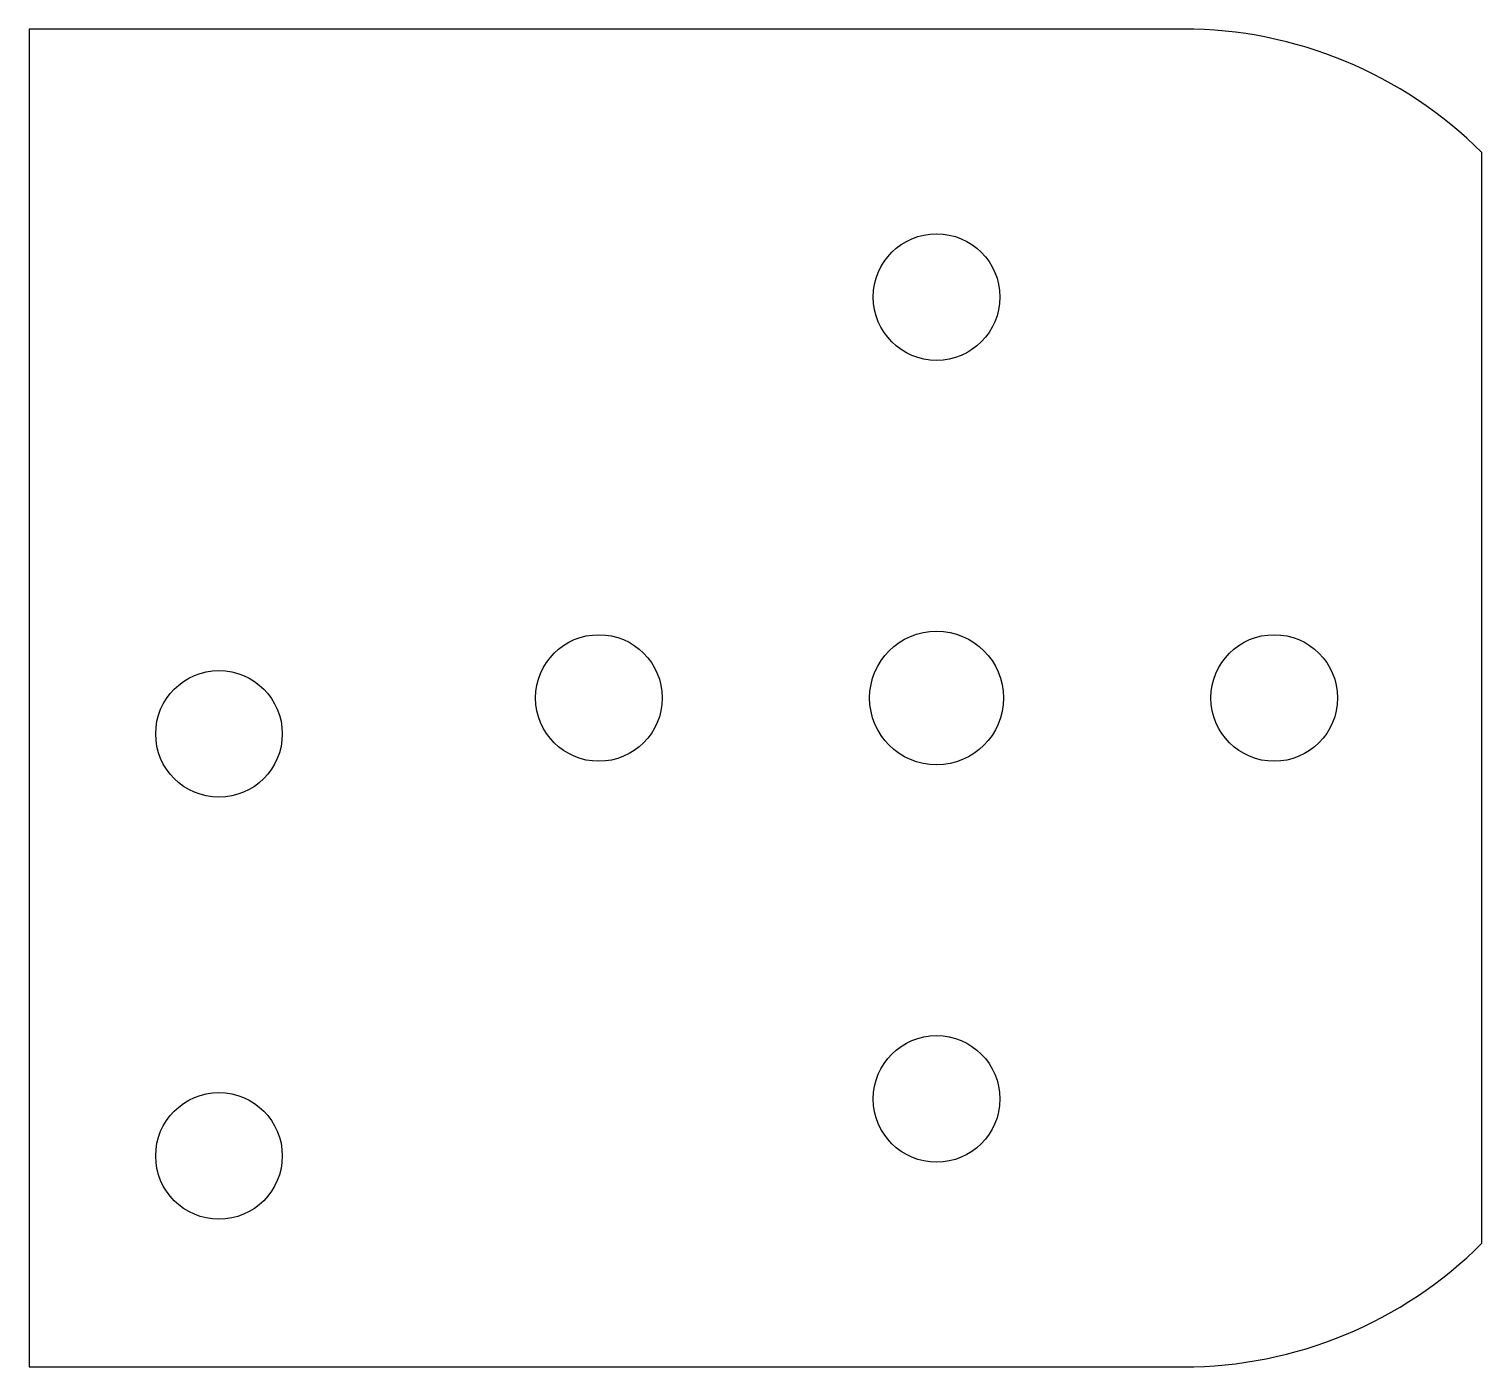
# Model space of a CAD drawing. Extents: x -13.6 to 20.8, y -7.8 to 23.9.
import ezdxf

# ---------------------------------------------------------------- set-up
doc = ezdxf.new("R2010")
doc.units = 0
doc.layers.get('0').update_dxf_attribs({"linetype": 'CONTINUOUS'})

msp = doc.modelspace()

# ---------------------------------------------------------------- linework, layer by layer
at = {"color": 7, "linetype": 'CONTINUOUS'}
for p, q in [((13.717, 23.937), (-13.633, 23.937)), ((-13.633, 23.937), (-13.633, -7.763)), ((20.788, -4.834), (20.788, 21.008)), ((-13.633, -7.763), (13.717, -7.763))]:
    msp.add_line(p, q, dxfattribs=at)
for centre, radius in [((7.867, 17.587), 1.5), ((7.867, 8.087), 1.585), ((-0.133, 8.087), 1.5), ((15.867, 8.087), 1.5), ((-9.133, 7.237), 1.5), ((7.867, -1.413), 1.5), ((-9.133, -2.763), 1.5)]:
    msp.add_circle(centre, radius, dxfattribs=at)
for centre, start, end in [((13.717, 13.937), 45, 90), ((13.717, 2.237), 270, 315)]:
    msp.add_arc(centre, 10, start, end, dxfattribs=at)

doc.saveas('drawing.dxf')
